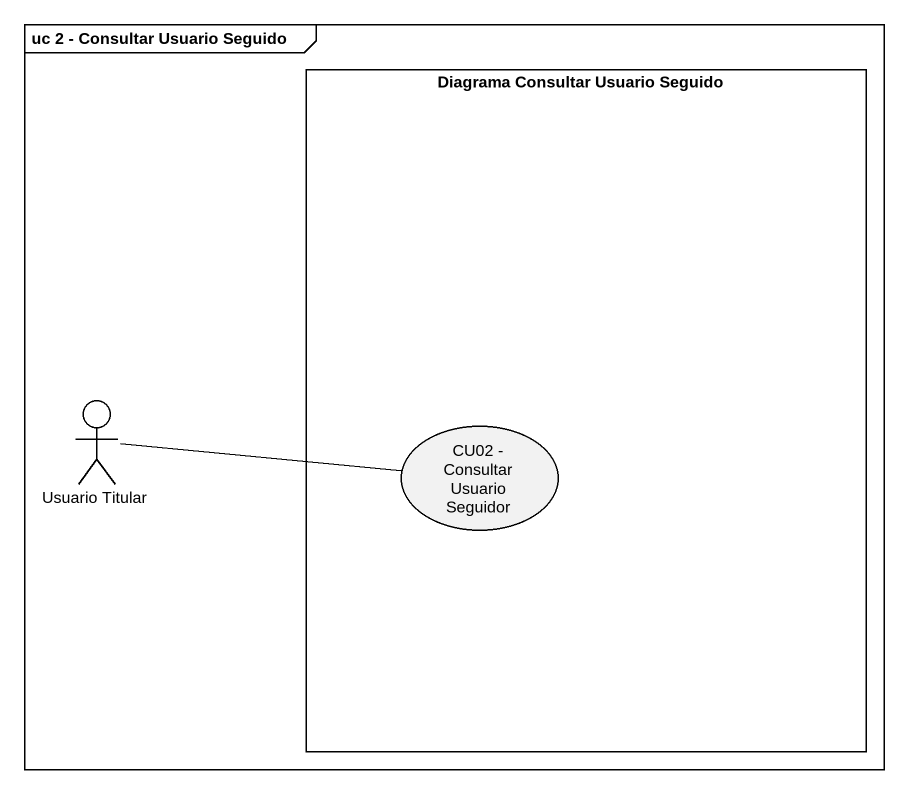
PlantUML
@startuml
mainframe uc 2 - Consultar Usuario Seguido
rectangle "Diagrama Consultar Usuario Seguido" as Diagrama_Consultar_Usuario {
  usecase "CU02 - Consultar Usuario Seguidor" as CU02_Consultar_Usuario
}
actor "Usuario Titular" as Usuario_Titular
Usuario_Titular -right- CU02_Consultar_Usuario
@enduml
